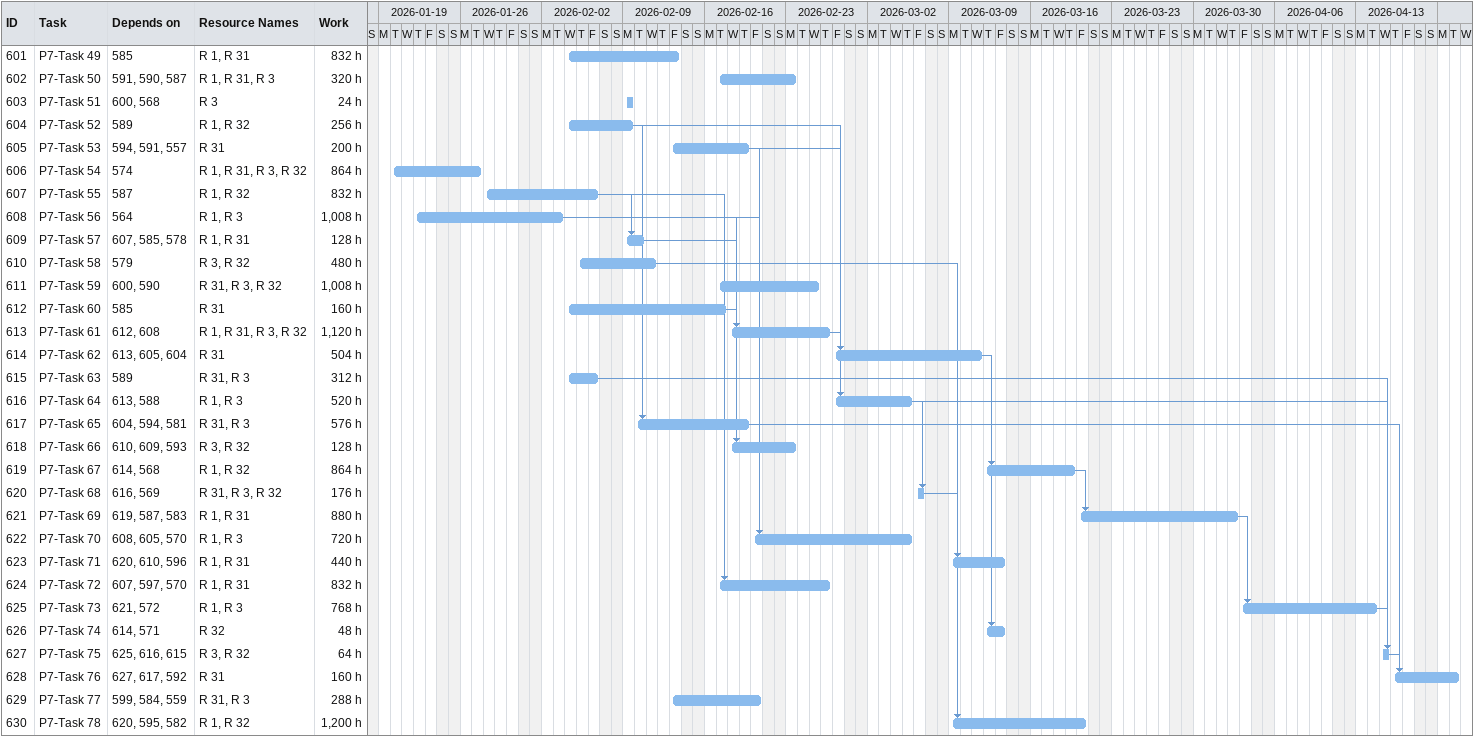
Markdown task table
| ID | Task | Start | Finish | Predecessors | Resources | Work (h) |
|---|---|---|---|---|---|---|
| 601 | P7-Task 49 | 2026-02-04 | 2026-02-13 | 585 | R 1, R 31 | 832 |
| 602 | P7-Task 50 | 2026-02-17 | 2026-02-23 | 591, 590, 587 | R 1, R 31, R 3 | 320 |
| 603 | P7-Task 51 | 2026-02-09 | 2026-02-09 | 600, 568 | R 3 | 24 |
| 604 | P7-Task 52 | 2026-02-04 | 2026-02-09 | 589 | R 1, R 32 | 256 |
| 605 | P7-Task 53 | 2026-02-13 | 2026-02-19 | 594, 591, 557 | R 31 | 200 |
| 606 | P7-Task 54 | 2026-01-20 | 2026-01-27 | 574 | R 1, R 31, R 3, R 32 | 864 |
| 607 | P7-Task 55 | 2026-01-28 | 2026-02-06 | 587 | R 1, R 32 | 832 |
| 608 | P7-Task 56 | 2026-01-22 | 2026-02-03 | 564 | R 1, R 3 | 1008 |
| 609 | P7-Task 57 | 2026-02-09 | 2026-02-10 | 607, 585, 578 | R 1, R 31 | 128 |
| 610 | P7-Task 58 | 2026-02-05 | 2026-02-11 | 579 | R 3, R 32 | 480 |
| 611 | P7-Task 59 | 2026-02-17 | 2026-02-25 | 600, 590 | R 31, R 3, R 32 | 1008 |
| 612 | P7-Task 60 | 2026-02-04 | 2026-02-17 | 585 | R 31 | 160 |
| 613 | P7-Task 61 | 2026-02-18 | 2026-02-26 | 612, 608 | R 1, R 31, R 3, R 32 | 1120 |
| 614 | P7-Task 62 | 2026-02-27 | 2026-03-11 | 613, 605, 604 | R 31 | 504 |
| 615 | P7-Task 63 | 2026-02-04 | 2026-02-06 | 589 | R 31, R 3 | 312 |
| 616 | P7-Task 64 | 2026-02-27 | 2026-03-05 | 613, 588 | R 1, R 3 | 520 |
| 617 | P7-Task 65 | 2026-02-10 | 2026-02-19 | 604, 594, 581 | R 31, R 3 | 576 |
| 618 | P7-Task 66 | 2026-02-18 | 2026-02-23 | 610, 609, 593 | R 3, R 32 | 128 |
| 619 | P7-Task 67 | 2026-03-12 | 2026-03-19 | 614, 568 | R 1, R 32 | 864 |
| 620 | P7-Task 68 | 2026-03-06 | 2026-03-06 | 616, 569 | R 31, R 3, R 32 | 176 |
| 621 | P7-Task 69 | 2026-03-20 | 2026-04-02 | 619, 587, 583 | R 1, R 31 | 880 |
| 622 | P7-Task 70 | 2026-02-20 | 2026-03-05 | 608, 605, 570 | R 1, R 3 | 720 |
| 623 | P7-Task 71 | 2026-03-09 | 2026-03-13 | 620, 610, 596 | R 1, R 31 | 440 |
| 624 | P7-Task 72 | 2026-02-17 | 2026-02-26 | 607, 597, 570 | R 1, R 31 | 832 |
| 625 | P7-Task 73 | 2026-04-03 | 2026-04-14 | 621, 572 | R 1, R 3 | 768 |
| 626 | P7-Task 74 | 2026-03-12 | 2026-03-13 | 614, 571 | R 32 | 48 |
| 627 | P7-Task 75 | 2026-04-15 | 2026-04-15 | 625, 616, 615 | R 3, R 32 | 64 |
| 628 | P7-Task 76 | 2026-04-16 | 2026-04-21 | 627, 617, 592 | R 31 | 160 |
| 629 | P7-Task 77 | 2026-02-13 | 2026-02-20 | 599, 584, 559 | R 31, R 3 | 288 |
| 630 | P7-Task 78 | 2026-03-09 | 2026-03-20 | 620, 595, 582 | R 1, R 32 | 1200 |
